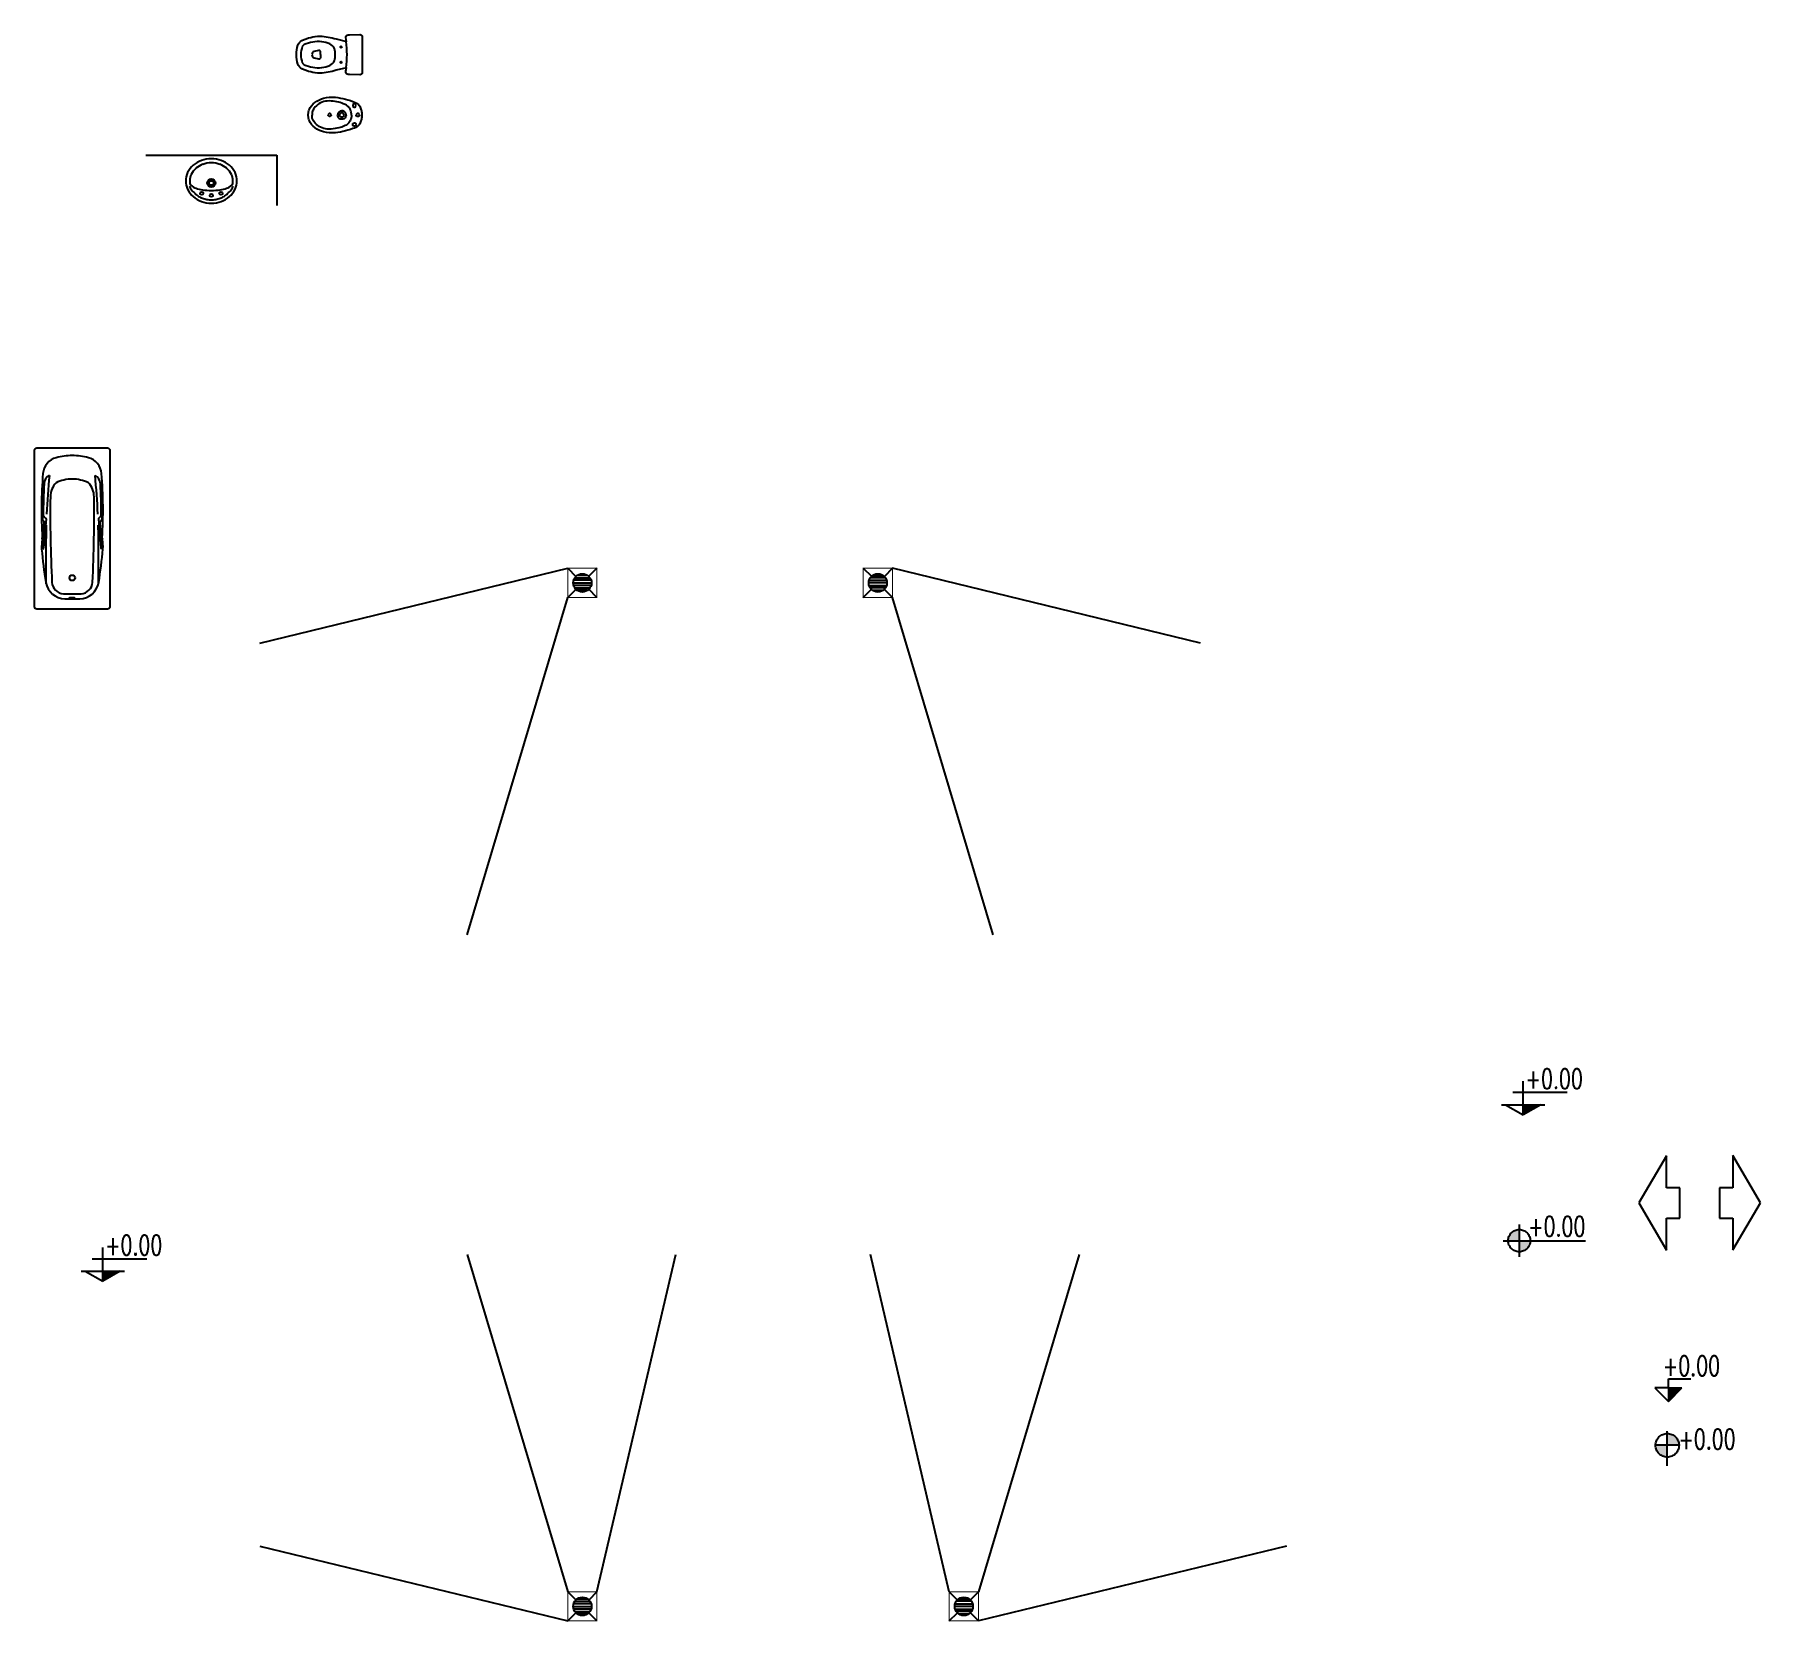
# Model space of a CAD drawing. Header units: millimetres. Extents: x 237 to 802, y 86 to 296.
# Drawn here: x 502.78 to 519.94, y 98.19 to 113.96 of the extents above; entities that cross this region are included whole.
import ezdxf

# ---------------------------------------------------------------- set-up
doc = ezdxf.new("R2010")
doc.units = ezdxf.units.MM
doc.linetypes.add('CENTER', pattern=[50.8, 31.75, -6.35, 6.35, -6.35])
for name, color, linetype in [('00-PLUVIAL', 40, 'Continuous'), ('00-PLUVIAL-DET', 41, 'Continuous'), ('02', 1, 'Continuous'), ('04', 2, 'Continuous'), ('ABAJO', 251, 'Continuous'), ('Baños', 1, 'Continuous'), ('MUROS', 6, 'Continuous'), ('texto', 1, 'Continuous'), ('vistas', 1, 'Continuous')]:
    doc.layers.add(name, color=color, linetype=linetype)
doc.styles.add('GRAL', font='romans.shx', dxfattribs={"width": 0.7})

# ---------------------------------------------------------------- blocks, each defined once
blk = doc.blocks.new('b-bañera')
at = {"color": 1}
for p, q in [((-0.26, -0.25), (-0.26, -0.7)), ((0.26, -0.25), (0.26, -0.7)), ((-0.299, -0.696), (-0.304, -0.612)), ((-0.295, -0.665), (-0.289, -0.595)), ((-0.295, -0.665), (-0.29, -0.671)), ((-0.289, -0.595), (-0.288, -0.596)), ((-0.289, -0.672), (-0.278, -0.866)), ((-0.26, -0.897), (-0.285, -0.608)), ((0.26, -0.897), (0.285, -0.608)), ((0.289, -0.672), (0.278, -0.866)), ((0.289, -0.595), (0.288, -0.596)), ((0.295, -0.665), (0.289, -0.595)), ((0.295, -0.665), (0.29, -0.671)), ((0.299, -0.696), (0.304, -0.612)), ((-0.295, -0.885), (-0.28, -0.87)), ((-0.295, -0.935), (-0.295, -0.885)), ((-0.295, -0.935), (-0.261, -0.901)), ((0.295, -0.935), (0.261, -0.901)), ((0.295, -0.885), (0.28, -0.87)), ((0.295, -0.935), (0.295, -0.885))]:
    blk.add_line(p, q, dxfattribs=at)
blk.add_lwpolyline([(0.352, -1.6), (-0.352, -1.6, -0.414214), (-0.375, -1.577), (-0.375, -0.023, -0.414214), (-0.352, 0), (0.352, 0, -0.414214), (0.375, -0.023), (0.375, -1.577, -0.414214)], format="xyb", close=True)
blk.add_lwpolyline([(-0.026, -0.108, 0.338364), (-0.025, -0.109, 0.038384), (-0.018, -0.11, 0.0164), (-0.01, -0.111, 0.011665), (0.002, -0.111, 0.011665), (0.013, -0.111, 0.0164), (0.021, -0.11, 0.038384), (0.029, -0.109, 0.338364), (0.029, -0.108, 0.338364), (0.029, -0.107, 0.038384), (0.021, -0.106, 0.0164), (0.013, -0.105, 0.011665), (0.002, -0.105, 0.011665), (-0.01, -0.105, 0.0164), (-0.018, -0.106, 0.038384), (-0.025, -0.107, 0.338364)], format="xyb", close=True, dxfattribs=at)
blk.add_circle((0, -0.31), 0.0275, dxfattribs=at)
for centre, radius, start, end in [((-0.067, -0.301), 0.2, 92.1239, 168.9839), ((-0.082, -0.272), 0.12, 92.5539, 176.467), ((0, -2.1), 1.95, 90, 92.5539), ((0, -2.1), 2, 90, 92.1239), ((0, -2.1), 2, 87.8761, 90), ((0, -2.1), 1.95, 87.4461, 90), ((0.067, -0.301), 0.2, 11.0161, 87.8761), ((0.082, -0.272), 0.12, 3.533, 87.4461), ((3.804, -0.935), 4.122, 170.6169, 175.2837), ((10.217, -0.834), 10.434, 176.8722, 179.2656), ((-10.217, -0.834), 10.434, 0.7344, 3.1278), ((-3.804, -0.935), 4.122, 4.7163, 9.3831), ((-0.205, -0.606), 0.1, 174.4587, 183.7832), ((-0.291, -0.672), 0.002, 5, 45.7989), ((-0.289, -0.598), 0.002, 12.2804, 69.2529), ((-0.384, -0.619), 0.1, 4.1251, 12.2804), ((0.384, -0.619), 0.1, 167.7196, 175.8749), ((0.289, -0.598), 0.002, 110.7471, 167.7196), ((0.291, -0.672), 0.002, 134.2011, 175), ((0.205, -0.606), 0.1, 356.2168, 5.5413), ((4.372, -0.974), 4.678, 176.7381, 184.5547), ((-0.389, -0.702), 0.09, 356.4609, 3.7832), ((4.742, -0.704), 5.002, 179.9558, 181.4637), ((8.359, -0.93), 8.578, 178.4608, 181.2396), ((-8.359, -0.93), 8.578, 358.7604, 1.5392), ((-4.742, -0.704), 5.002, 358.5363, 0.0442), ((-4.372, -0.974), 4.678, 355.4453, 3.2619), ((0.389, -0.702), 0.09, 176.2168, 183.5391), ((6.261, -0.896), 6.55, 180.2903, 183.0512), ((-0.284, -0.866), 0.006, 315, 3.2505), ((-0.266, -0.897), 0.006, 315, 5), ((6.335, -0.669), 6.595, 182.3806, 185.7358), ((-6.335, -0.669), 6.595, 354.2642, 357.6194), ((0.266, -0.897), 0.006, 175, 225), ((0.284, -0.866), 0.006, 176.7495, 225), ((-6.261, -0.896), 6.55, 356.9488, 359.7097), ((-0.02, -1.116), 0.197, 179.9258, 224.322), ((0.02, -1.116), 0.197, 315.678, 0.0742), ((-0.112, -1.33), 0.18, 184.9418, 254.479), ((-0.18, -1.239), 0.1, 182.9172, 241.9463), ((0, -0.925), 0.366, 243.8791, 270), ((0, -0.925), 0.366, 270, 296.1209), ((0.112, -1.33), 0.18, 285.521, 355.0582), ((0.18, -1.239), 0.1, 298.0537, 357.0828), ((0, -0.925), 0.6, 254.479, 270), ((0, -0.925), 0.6, 270, 285.521)]:
    blk.add_arc(centre, radius, start, end, dxfattribs=at)
blk = doc.blocks.new('b-lavatorio')
for p, q in [((-0.215, -0.161), (-0.219, -0.169)), ((-0.21, -0.152), (-0.215, -0.161)), ((-0.204, -0.143), (-0.21, -0.152)), ((-0.197, -0.133), (-0.204, -0.143)), ((-0.189, -0.123), (-0.197, -0.133)), ((-0.18, -0.113), (-0.189, -0.123)), ((-0.171, -0.104), (-0.18, -0.113)), ((-0.162, -0.095), (-0.171, -0.104)), ((-0.153, -0.086), (-0.162, -0.095)), ((-0.144, -0.079), (-0.153, -0.086)), ((-0.135, -0.072), (-0.144, -0.079)), ((-0.126, -0.066), (-0.135, -0.072)), ((-0.116, -0.061), (-0.126, -0.066)), ((-0.107, -0.056), (-0.116, -0.061)), ((-0.097, -0.052), (-0.107, -0.056)), ((-0.087, -0.048), (-0.097, -0.052)), ((-0.077, -0.045), (-0.087, -0.048)), ((-0.066, -0.042), (-0.077, -0.045)), ((-0.055, -0.039), (-0.066, -0.042)), ((-0.045, -0.037), (-0.055, -0.039)), ((-0.034, -0.035), (-0.045, -0.037)), ((-0.022, -0.034), (-0.034, -0.035)), ((-0.011, -0.033), (-0.022, -0.034)), ((0, -0.033), (-0.011, -0.033)), ((0.011, -0.033), (0, -0.033)), ((0.022, -0.034), (0.011, -0.033)), ((0.034, -0.035), (0.022, -0.034)), ((0.045, -0.037), (0.034, -0.035)), ((0.055, -0.039), (0.045, -0.037)), ((0.066, -0.042), (0.055, -0.039)), ((0.077, -0.045), (0.066, -0.042)), ((0.087, -0.048), (0.077, -0.045)), ((0.097, -0.052), (0.087, -0.048)), ((0.107, -0.056), (0.097, -0.052)), ((0.116, -0.061), (0.107, -0.056)), ((0.126, -0.066), (0.116, -0.061)), ((0.135, -0.072), (0.126, -0.066)), ((0.144, -0.079), (0.135, -0.072)), ((0.153, -0.086), (0.144, -0.079)), ((0.162, -0.095), (0.153, -0.086)), ((0.171, -0.104), (0.162, -0.095)), ((0.18, -0.113), (0.171, -0.104)), ((0.189, -0.123), (0.18, -0.113)), ((0.197, -0.133), (0.189, -0.123)), ((0.204, -0.143), (0.197, -0.133)), ((0.21, -0.152), (0.204, -0.143)), ((0.215, -0.161), (0.21, -0.152)), ((0.219, -0.169), (0.215, -0.161))]:
    blk.add_line(p, q)
blk.add_lwpolyline([(-0.255, -0.22, 0.112372), (-0.236, -0.303, 0.103199), (-0.18, -0.376, 0.092419), (-0.099, -0.423, 0.086015), (0, -0.44, 0.086015), (0.099, -0.423, 0.092419), (0.18, -0.376, 0.103199), (0.236, -0.303, 0.112372), (0.255, -0.22, 0.112372), (0.236, -0.137, 0.103199), (0.18, -0.064, 0.092419), (0.099, -0.017, 0.086015), (0, 0, 0.086015), (-0.099, -0.017, 0.092419), (-0.18, -0.064, 0.103199), (-0.236, -0.137, 0.112372)], format="xyb", close=True)
blk.add_lwpolyline([(-0.213, -0.195, 0.042403), (-0.215, -0.22, 0.112372)], format="xyb")
at = {"color": 1}
for centre, radius in [((-0.095, -0.097), 0.016), ((0, -0.2), 0.04), ((0, -0.2), 0.033), ((0, -0.077), 0.016), ((0.095, -0.097), 0.016), ((0, -0.2), 0.022)]:
    blk.add_circle(centre, radius, dxfattribs=at)
for centre, radius, start, end in [((-0.097, -0.302), 0.164, 109.3418, 130.2787), ((-0.039, -0.468), 0.34, 98.2725, 109.3418), ((0, -0.733), 0.607, 90, 98.2725), ((0, -0.733), 0.607, 81.7275, 90), ((0.039, -0.468), 0.34, 70.6582, 81.7275), ((0.097, -0.302), 0.164, 49.7213, 70.6582), ((-0.064, -0.22), 0.151, 180, 205.6462), ((-0.183, -0.2), 0.0303, 130.2787, 171.1641), ((-0.033, -0.205), 0.185, 205.6462, 229.2142), ((0.033, -0.205), 0.185, 310.7858, 334.3538), ((0.064, -0.22), 0.151, 334.3538, 360), ((0.183, -0.2), 0.0303, 8.8359, 49.7213), ((0.064, -0.22), 0.151, 360, 9.7122), ((-0.013, -0.182), 0.216, 229.2142, 250.3351), ((0, -0.145), 0.255, 250.3351, 270), ((0, -0.145), 0.255, 270, 289.6649), ((0.013, -0.182), 0.216, 289.6649, 310.7858)]:
    blk.add_arc(centre, radius, start, end)
blk = doc.blocks.new('b-inodoro')
at = {"color": 1}
for q in [(-0.036, -0.415), (0.036, -0.415)]:
    blk.add_line((0, -0.414), q, dxfattribs=at)
blk.add_lwpolyline([(-0.172, -0.164, -0.38877), (-0.197, -0.141, -0.019887), (-0.198, -0.126), (-0.2, -0.025), (-0.2, -0.02, -0.414214), (-0.18, 0), (0.18, 0, -0.414214), (0.2, -0.02), (0.2, -0.025), (0.198, -0.126, -0.019887), (0.197, -0.141, -0.38877), (0.172, -0.164), (0.17, -0.164, 0.009225), (0.131, -0.158), (0.155, -0.26, -0.058031), (0.185, -0.42, -0.099768), (0.141, -0.6, -0.155256), (0.095, -0.64, -0.093906), (0, -0.654, -0.093906), (-0.095, -0.64, -0.155256), (-0.141, -0.6, -0.099768), (-0.185, -0.42, -0.058031), (-0.156, -0.26), (-0.131, -0.158)], format="xyb", close=True)
for centre in [(-0.077, -0.21), (0.076, -0.21)]:
    blk.add_circle(centre, 0.0075, dxfattribs=at)
blk.add_arc((0, -1.228), 1.077, 83.0332, 96.9668)
for centre, radius, start, end in [((0.165, -0.44), 0.296, 156.8405, 172.9203), ((-0.034, -0.349), 0.0772, 108.7508, 160.6658), ((-0.01, -0.438), 0.169, 86.6758, 106.6602), ((0.01, -0.438), 0.169, 73.3398, 93.3242), ((0.034, -0.349), 0.0772, 19.3342, 71.2492), ((-0.165, -0.44), 0.296, 7.0797, 23.1595), ((0.223, -0.434), 0.353, 174.9532, 203.9732), ((-0.036, -0.42), 0.00506, 91.9734, 179.8282), ((0.152, -0.421), 0.193, 179.8282, 196.8593), ((0, -0.465), 0.0349, 200.5908, 269.6445), ((0, -0.465), 0.0349, 270.3555, 339.4092), ((-0.152, -0.421), 0.193, 343.1407, 0.1718), ((0.036, -0.42), 0.00506, 0.1718, 88.0266), ((-0.223, -0.434), 0.353, 336.0268, 5.0468), ((-0.07, -0.565), 0.0324, 203.9732, 250.1669), ((0.007, -0.353), 0.258, 250.1669, 268.5519), ((-0.007, -0.353), 0.258, 271.4481, 289.8331), ((0.07, -0.565), 0.0324, 289.8331, 336.0268)]:
    blk.add_arc(centre, radius, start, end, dxfattribs=at)
blk = doc.blocks.new('b-bidet')
for p, q in [((-0.104, -0.169), (-0.113, -0.188)), ((-0.099, -0.158), (-0.104, -0.169)), ((-0.093, -0.15), (-0.099, -0.158)), ((-0.085, -0.141), (-0.093, -0.15)), ((-0.076, -0.133), (-0.085, -0.141)), ((-0.067, -0.126), (-0.076, -0.133)), ((-0.059, -0.121), (-0.067, -0.126)), ((-0.051, -0.116), (-0.059, -0.121)), ((-0.039, -0.112), (-0.051, -0.116)), ((-0.032, -0.11), (-0.039, -0.112)), ((-0.023, -0.109), (-0.032, -0.11)), ((-0.017, -0.108), (-0.023, -0.109)), ((-0.008, -0.107), (-0.017, -0.108)), ((0, -0.107), (-0.008, -0.107)), ((0, -0.107), (0.008, -0.107)), ((0.008, -0.107), (0.017, -0.108)), ((0.017, -0.108), (0.023, -0.109)), ((0.023, -0.109), (0.032, -0.11)), ((0.032, -0.11), (0.039, -0.112)), ((0.039, -0.112), (0.051, -0.116)), ((0.051, -0.116), (0.059, -0.121)), ((0.059, -0.121), (0.067, -0.126)), ((0.067, -0.126), (0.076, -0.133)), ((0.076, -0.133), (0.085, -0.141)), ((0.085, -0.141), (0.093, -0.15)), ((0.093, -0.15), (0.099, -0.158)), ((0.099, -0.158), (0.104, -0.169)), ((0.104, -0.169), (0.113, -0.188)), ((-0.139, -0.308), (-0.14, -0.33)), ((-0.14, -0.33), (-0.139, -0.347)), ((-0.137, -0.288), (-0.139, -0.308)), ((-0.135, -0.269), (-0.137, -0.288)), ((-0.131, -0.251), (-0.135, -0.269)), ((-0.127, -0.233), (-0.131, -0.251)), ((-0.124, -0.218), (-0.127, -0.233)), ((-0.119, -0.202), (-0.124, -0.218)), ((-0.113, -0.188), (-0.119, -0.202)), ((0.113, -0.188), (0.119, -0.202)), ((0.119, -0.202), (0.124, -0.218)), ((0.124, -0.218), (0.127, -0.233)), ((0.127, -0.233), (0.131, -0.251)), ((0.131, -0.251), (0.135, -0.269)), ((0.135, -0.269), (0.137, -0.288)), ((0.137, -0.288), (0.139, -0.308)), ((0.139, -0.308), (0.14, -0.33)), ((0.14, -0.33), (0.139, -0.347)), ((-0.139, -0.347), (-0.137, -0.364)), ((-0.137, -0.364), (-0.133, -0.381)), ((-0.133, -0.381), (-0.128, -0.398)), ((-0.128, -0.398), (-0.121, -0.415)), ((-0.121, -0.415), (-0.113, -0.43)), ((-0.113, -0.43), (-0.104, -0.442)), ((-0.104, -0.442), (-0.093, -0.456)), ((-0.093, -0.456), (-0.081, -0.468)), ((-0.081, -0.468), (-0.069, -0.478)), ((-0.069, -0.478), (-0.059, -0.484)), ((-0.059, -0.484), (-0.05, -0.489)), ((-0.05, -0.489), (-0.039, -0.493)), ((-0.039, -0.493), (-0.03, -0.496)), ((-0.03, -0.496), (-0.016, -0.498)), ((-0.016, -0.498), (-0.007, -0.499)), ((-0.007, -0.499), (0, -0.499)), ((0.007, -0.499), (0, -0.499)), ((0.016, -0.498), (0.007, -0.499)), ((0.03, -0.496), (0.016, -0.498)), ((0.039, -0.493), (0.03, -0.496)), ((0.05, -0.489), (0.039, -0.493)), ((0.059, -0.484), (0.05, -0.489)), ((0.069, -0.478), (0.059, -0.484)), ((0.081, -0.468), (0.069, -0.478)), ((0.093, -0.456), (0.081, -0.468)), ((0.104, -0.442), (0.093, -0.456)), ((0.113, -0.43), (0.104, -0.442)), ((0.121, -0.415), (0.113, -0.43)), ((0.128, -0.398), (0.121, -0.415)), ((0.133, -0.381), (0.128, -0.398)), ((0.137, -0.364), (0.133, -0.381)), ((0.139, -0.347), (0.137, -0.364))]:
    blk.add_line(p, q)
at = {"color": 1}
for p, q in [((-0.111, -0.073), (-0.112, -0.078)), ((-0.112, -0.078), (-0.111, -0.083)), ((-0.109, -0.068), (-0.111, -0.073)), ((-0.111, -0.083), (-0.109, -0.088)), ((-0.105, -0.065), (-0.109, -0.068)), ((-0.109, -0.088), (-0.105, -0.092)), ((-0.101, -0.062), (-0.105, -0.065)), ((-0.105, -0.092), (-0.101, -0.094)), ((-0.101, -0.094), (-0.095, -0.095)), ((-0.095, -0.061), (-0.101, -0.062)), ((-0.09, -0.062), (-0.095, -0.061)), ((-0.095, -0.095), (-0.09, -0.094)), ((-0.085, -0.065), (-0.09, -0.062)), ((-0.09, -0.094), (-0.085, -0.092)), ((-0.082, -0.068), (-0.085, -0.065)), ((-0.085, -0.092), (-0.082, -0.088)), ((-0.079, -0.073), (-0.082, -0.068)), ((-0.082, -0.088), (-0.079, -0.083)), ((-0.079, -0.078), (-0.079, -0.073)), ((-0.079, -0.083), (-0.079, -0.078)), ((-0.027, -0.17), (-0.036, -0.18)), ((-0.015, -0.164), (-0.027, -0.17)), ((-0.013, -0.034), (-0.016, -0.039)), ((-0.016, -0.039), (-0.016, -0.044)), ((-0.016, -0.044), (-0.016, -0.049)), ((-0.016, -0.049), (-0.013, -0.053)), ((0, -0.161), (-0.015, -0.164)), ((-0.01, -0.03), (-0.013, -0.034)), ((-0.013, -0.053), (-0.01, -0.057)), ((-0.005, -0.028), (-0.01, -0.03)), ((-0.01, -0.057), (-0.005, -0.059)), ((0, -0.027), (-0.005, -0.028)), ((-0.005, -0.059), (0, -0.06)), ((0, -0.027), (0.005, -0.028)), ((0.005, -0.059), (0, -0.06)), ((0, -0.161), (0.015, -0.164)), ((0.005, -0.028), (0.01, -0.03)), ((0.01, -0.057), (0.005, -0.059)), ((0.01, -0.03), (0.013, -0.034)), ((0.013, -0.053), (0.01, -0.057)), ((0.013, -0.034), (0.016, -0.039)), ((0.016, -0.049), (0.013, -0.053)), ((0.015, -0.164), (0.027, -0.17)), ((0.016, -0.039), (0.016, -0.044)), ((0.016, -0.044), (0.016, -0.049)), ((0.027, -0.17), (0.036, -0.18)), ((0.079, -0.073), (0.082, -0.068)), ((0.079, -0.078), (0.079, -0.073)), ((0.079, -0.083), (0.079, -0.078)), ((0.082, -0.088), (0.079, -0.083)), ((0.082, -0.068), (0.085, -0.065)), ((0.085, -0.092), (0.082, -0.088)), ((0.085, -0.065), (0.09, -0.062)), ((0.09, -0.094), (0.085, -0.092)), ((0.09, -0.062), (0.095, -0.061)), ((0.095, -0.095), (0.09, -0.094)), ((0.095, -0.061), (0.1, -0.062)), ((0.1, -0.094), (0.095, -0.095)), ((0.1, -0.062), (0.105, -0.065)), ((0.105, -0.092), (0.1, -0.094)), ((0.105, -0.065), (0.109, -0.068)), ((0.109, -0.088), (0.105, -0.092)), ((0.109, -0.068), (0.111, -0.073)), ((0.111, -0.083), (0.109, -0.088)), ((0.111, -0.073), (0.112, -0.078)), ((0.112, -0.078), (0.111, -0.083)), ((-0.041, -0.192), (-0.042, -0.205)), ((-0.042, -0.205), (-0.04, -0.218)), ((-0.036, -0.18), (-0.041, -0.192)), ((-0.04, -0.218), (-0.033, -0.23)), ((-0.033, -0.23), (-0.023, -0.239)), ((-0.023, -0.239), (-0.011, -0.244)), ((-0.021, -0.197), (-0.022, -0.204)), ((-0.022, -0.204), (-0.021, -0.211)), ((-0.018, -0.191), (-0.021, -0.197)), ((-0.021, -0.211), (-0.017, -0.217)), ((-0.013, -0.186), (-0.018, -0.191)), ((-0.017, -0.217), (-0.012, -0.222)), ((-0.012, -0.315), (-0.014, -0.319)), ((-0.014, -0.319), (-0.014, -0.323)), ((-0.014, -0.323), (-0.014, -0.328)), ((-0.014, -0.328), (-0.012, -0.332)), ((-0.007, -0.183), (-0.013, -0.186)), ((-0.012, -0.222), (-0.006, -0.225)), ((-0.008, -0.312), (-0.012, -0.315)), ((-0.012, -0.332), (-0.009, -0.335)), ((-0.011, -0.244), (0, -0.246)), ((-0.009, -0.335), (-0.005, -0.337)), ((-0.004, -0.31), (-0.008, -0.312)), ((0, -0.181), (-0.007, -0.183)), ((-0.006, -0.225), (0, -0.225)), ((-0.005, -0.337), (0, -0.338)), ((0, -0.309), (-0.004, -0.31)), ((0, -0.181), (0.007, -0.183)), ((0.006, -0.225), (0, -0.225)), ((0.011, -0.244), (0, -0.246)), ((0, -0.309), (0.004, -0.31)), ((0.005, -0.337), (0, -0.338)), ((0.004, -0.31), (0.008, -0.312)), ((0.009, -0.335), (0.005, -0.337)), ((0.012, -0.222), (0.006, -0.225)), ((0.007, -0.183), (0.013, -0.186)), ((0.008, -0.312), (0.012, -0.315)), ((0.012, -0.332), (0.009, -0.335)), ((0.023, -0.239), (0.011, -0.244)), ((0.017, -0.217), (0.012, -0.222)), ((0.012, -0.315), (0.014, -0.319)), ((0.014, -0.328), (0.012, -0.332)), ((0.013, -0.186), (0.018, -0.191)), ((0.014, -0.319), (0.014, -0.323)), ((0.014, -0.323), (0.014, -0.328)), ((0.021, -0.211), (0.017, -0.217)), ((0.018, -0.191), (0.021, -0.197)), ((0.021, -0.197), (0.022, -0.204)), ((0.022, -0.204), (0.021, -0.211)), ((0.033, -0.23), (0.023, -0.239)), ((0.04, -0.218), (0.033, -0.23)), ((0.036, -0.18), (0.041, -0.192)), ((0.042, -0.205), (0.04, -0.218)), ((0.041, -0.192), (0.042, -0.205))]:
    blk.add_line(p, q, dxfattribs=at)
blk.add_lwpolyline([(0, -0.004), (0.005, -0.004), (0.014, -0.004), (0.022, -0.005), (0.031, -0.006), (0.041, -0.008), (0.05, -0.01), (0.059, -0.013), (0.068, -0.016), (0.078, -0.02), (0.088, -0.025), (0.096, -0.031), (0.105, -0.038), (0.113, -0.046), (0.118, -0.054), (0.123, -0.065), (0.129, -0.078), (0.135, -0.093), (0.143, -0.118), (0.15, -0.142), (0.158, -0.167), (0.164, -0.193), (0.169, -0.216), (0.173, -0.241), (0.176, -0.265), (0.177, -0.284), (0.177, -0.298), (0.177, -0.311), (0.177, -0.327), (0.174, -0.355), (0.168, -0.384), (0.161, -0.405), (0.152, -0.426), (0.139, -0.45), (0.124, -0.472), (0.11, -0.488), (0.093, -0.504), (0.075, -0.516), (0.057, -0.525), (0.044, -0.53), (0.032, -0.533), (0.021, -0.535), (0.008, -0.537), (0, -0.537), (-0.008, -0.537), (-0.021, -0.535), (-0.032, -0.533), (-0.044, -0.53), (-0.057, -0.525), (-0.075, -0.516), (-0.093, -0.504), (-0.11, -0.488), (-0.124, -0.472), (-0.139, -0.45), (-0.152, -0.426), (-0.161, -0.405), (-0.168, -0.384), (-0.174, -0.355), (-0.177, -0.327), (-0.177, -0.311), (-0.177, -0.298), (-0.177, -0.284), (-0.176, -0.265), (-0.173, -0.241), (-0.169, -0.216), (-0.164, -0.193), (-0.158, -0.167), (-0.15, -0.142), (-0.143, -0.118), (-0.135, -0.093), (-0.129, -0.078), (-0.123, -0.065), (-0.118, -0.054), (-0.113, -0.046), (-0.105, -0.038), (-0.096, -0.031), (-0.088, -0.025), (-0.078, -0.02), (-0.068, -0.016), (-0.059, -0.013), (-0.05, -0.01), (-0.041, -0.008), (-0.031, -0.006), (-0.022, -0.005), (-0.014, -0.004), (-0.005, -0.004)], close=True)

msp = doc.modelspace()

# ---------------------------------------------------------------- hatches: boundary and pattern name
at = {"layer": '02'}
h = msp.add_hatch(dxfattribs=at)
h.set_pattern_fill('ANSI31', color=1, scale=0.00448, style=0)
h.set_pattern_definition([(45, (425.790255, -5.210286), (-0.0100578869, 0.0100578869), [])])
h.paths.add_polyline_path([(519.1596, 100.508), (519.0252, 100.508), (519.0252, 100.3736)])
h = msp.add_hatch(dxfattribs=at)
h.set_pattern_fill('ANSI31', color=1, scale=0.0896, style=0)
h.set_pattern_definition([(45, (425.79025, -5.2103), (-0.20115774, 0.20115774), [])])
h.paths.add_polyline_path([(519.1596, 100.508), (519.0252, 100.508), (519.0252, 100.3736)])
at = {"layer": '04'}
h = msp.add_hatch(dxfattribs=at)
h.set_pattern_fill('ANSI36', color=1, scale=0.0004, style=0)
h.set_pattern_definition([(45, (-165.9078859, -363.6080958), (0.000673519209, 0.0024695704333), [0.003175, -0.000635, 0, -0.000635])])
h.paths.add_polyline_path([(517.7566, 103.3212), (517.5819, 103.3212), (517.5819, 103.2229)])
at = {"layer": '04', "linetype": 'CENTER'}
h = msp.add_hatch(dxfattribs=at)
h.set_pattern_fill('ANSI36', color=1, scale=0.000448, style=0)
h.set_pattern_definition([(45, (-166.156689, -363.9092248), (0.0007543415142, 0.0027659188853), [0.003556, -0.0007112, 0, -0.0007112])])
h.paths.add_polyline_path([(517.4321, 101.971), (517.5424, 101.971), (517.5424, 102.0814, 0.4142136)])
h.paths.add_polyline_path([(517.6528, 101.971), (517.5424, 101.971), (517.5424, 101.8607, 0.4142136)])
at = {"layer": '04'}
h = msp.add_hatch(dxfattribs=at)
h.set_pattern_fill('ANSI36', color=1, scale=0.0004, style=0)
h.set_pattern_definition([(45, (-180.028304, -365.2619032), (0.000673519209, 0.0024695704333), [0.003175, -0.000635, 0, -0.000635])])
h.paths.add_polyline_path([(503.6362, 101.6674), (503.4615, 101.6674), (503.4615, 101.5691)])
at = {"layer": '04', "linetype": 'CENTER'}
h = msp.add_hatch(dxfattribs=at)
h.set_pattern_fill('ANSI36', color=1, scale=0.000448, style=0)
h.set_pattern_definition([(45, (476.571289, 42.398362), (0.000754341514, 0.002765918885), [0.003556, -0.0007112, 0, -0.0007112])])
h.paths.add_polyline_path([(519.0103, 100.0547), (519.0103, 99.9378), (519.1311, 99.9378, 0.4240239)])
h.paths.add_polyline_path([(519.0103, 99.9378), (518.8973, 99.9378, 0.4044708), (519.0103, 99.821)])

# ---------------------------------------------------------------- linework, layer by layer
at = {"layer": '00-PLUVIAL', "color": 9, "const_width": 0.01}
for points in [[(508.3748, 108.6521), (508.3748, 108.3627), (508.0854, 108.3627), (508.0854, 108.6521)], [(511.022, 108.6521), (511.022, 108.3627), (511.3114, 108.3627), (511.3114, 108.6521)], [(508.3748, 98.1925), (508.3748, 98.4819), (508.0854, 98.4819), (508.0854, 98.1925)], [(511.877, 98.1925), (511.877, 98.4819), (512.1664, 98.4819), (512.1664, 98.1925)]]:
    msp.add_lwpolyline(points, close=True, dxfattribs=at)
at = {"layer": '00-PLUVIAL-DET', "color": 9}
for p, q in [((508.0854, 108.6521), (508.1649, 108.5712)), ((508.3748, 108.6521), (508.2944, 108.5728)), ((511.022, 108.6521), (511.1024, 108.5728)), ((511.3114, 108.6521), (511.2319, 108.5712)), ((508.0854, 108.3627), (508.1633, 108.4413)), ((508.1394, 108.5078), (508.3207, 108.5078)), ((508.3174, 108.4823), (508.1418, 108.4823)), ((508.3166, 108.5333), (508.1435, 108.5333)), ((508.155, 108.558), (508.3051, 108.558)), ((508.1559, 108.4567), (508.3026, 108.4567)), ((508.282, 108.4361), (508.174, 108.4361)), ((508.282, 108.5819), (508.1781, 108.5819)), ((508.3748, 108.3627), (508.2926, 108.4438)), ((511.022, 108.3627), (511.1042, 108.4438)), ((511.2574, 108.5078), (511.0761, 108.5078)), ((511.0794, 108.4823), (511.255, 108.4823)), ((511.0802, 108.5333), (511.2533, 108.5333)), ((511.2418, 108.558), (511.0917, 108.558)), ((511.2409, 108.4567), (511.0942, 108.4567)), ((511.1148, 108.5819), (511.2187, 108.5819)), ((511.1148, 108.4361), (511.2228, 108.4361)), ((511.3114, 108.3627), (511.2335, 108.4413)), ((508.0854, 98.4819), (508.1633, 98.4034)), ((508.3748, 98.4819), (508.2926, 98.4008)), ((511.877, 98.4819), (511.9592, 98.4008)), ((512.1664, 98.4819), (512.0884, 98.4034)), ((508.1394, 98.3369), (508.3207, 98.3369)), ((508.3174, 98.3624), (508.1418, 98.3624)), ((508.3166, 98.3113), (508.1435, 98.3113)), ((508.1559, 98.3879), (508.3026, 98.3879)), ((508.282, 98.4085), (508.174, 98.4085)), ((512.1124, 98.3369), (511.931, 98.3369)), ((511.9343, 98.3624), (512.1099, 98.3624)), ((511.9351, 98.3113), (512.1083, 98.3113)), ((512.0959, 98.3879), (511.9492, 98.3879)), ((511.9698, 98.4085), (512.0778, 98.4085)), ((508.0854, 98.1925), (508.1649, 98.2734)), ((508.155, 98.2866), (508.3051, 98.2866)), ((508.282, 98.2627), (508.1781, 98.2627)), ((508.3748, 98.1925), (508.2944, 98.2718)), ((511.877, 98.1925), (511.9574, 98.2718)), ((512.0967, 98.2866), (511.9467, 98.2866)), ((511.9698, 98.2627), (512.0736, 98.2627)), ((512.1664, 98.1925), (512.0868, 98.2734))]:
    msp.add_line(p, q, dxfattribs=at)
for centre in [(508.2301, 108.5074), (511.1667, 108.5074), (508.2301, 98.3372), (512.0217, 98.3372)]:
    msp.add_circle(centre, 0.0909, dxfattribs=at)
at = {"layer": '02', "color": 1}
for p, q in [((517.5819, 103.2229), (517.5819, 103.5567)), ((517.3666, 103.3212), (517.7973, 103.3212)), ((517.4072, 103.3212), (517.5819, 103.2229)), ((517.7566, 103.3212), (517.5819, 103.2229)), ((503.4615, 101.5691), (503.4615, 101.9029)), ((503.2461, 101.6674), (503.6769, 101.6674)), ((503.2868, 101.6674), (503.4615, 101.5691)), ((503.6362, 101.6674), (503.4615, 101.5691)), ((519.0252, 100.5976), (519.2492, 100.5976)), ((519.0252, 100.508), (519.0252, 100.5976)), ((518.8908, 100.508), (519.0252, 100.3736)), ((519.0252, 100.508), (518.8908, 100.508)), ((519.0252, 100.3736), (519.1596, 100.508)), ((519.0252, 100.508), (519.0252, 100.3736)), ((519.0252, 100.508), (519.1596, 100.508))]:
    msp.add_line(p, q, dxfattribs=at)
at = {"layer": '04', "color": 1, "linetype": 'CENTER'}
for p, q in [((517.5424, 102.1314), (517.5424, 101.8107)), ((517.3821, 101.971), (518.2025, 101.971)), ((519.0103, 100.078), (519.0103, 99.7353)), ((519.1351, 99.9378), (518.8932, 99.9378))]:
    msp.add_line(p, q, dxfattribs=at)
for centre, radius in [((517.5424, 101.971), 0.1104), ((519.0142, 99.9378), 0.1169)]:
    msp.add_circle(centre, radius, dxfattribs=at)
at = {"layer": 'ABAJO', "color": 9}
for p, q in [((505.0226, 107.9076), (508.0854, 108.6521)), ((514.3742, 107.9076), (511.3114, 108.6521)), ((507.0842, 105.0101), (508.0854, 108.3627)), ((512.3126, 105.0101), (511.3114, 108.3627)), ((507.0842, 101.8345), (508.0854, 98.4819)), ((508.3748, 98.4819), (509.1588, 101.8345)), ((511.877, 98.4819), (511.093, 101.8345)), ((513.1675, 101.8345), (512.1664, 98.4819)), ((505.0226, 98.937), (508.0854, 98.1925)), ((515.2292, 98.937), (512.1664, 98.1925))]:
    msp.add_line(p, q, dxfattribs=at)
at = {"layer": 'Baños'}
for p, q in [((503.8915, 112.7559), (505.1915, 112.7559)), ((505.1915, 112.7559), (505.1915, 112.2559))]:
    msp.add_line(p, q, dxfattribs=at)
at = {"layer": 'MUROS', "color": 1}
for p, q in [((519.0054, 102.8141), (518.732, 102.3466)), ((519.0054, 102.4967), (519.0054, 102.8141)), ((519.9405, 102.3466), (519.6671, 102.8167)), ((519.6671, 102.8167), (519.6671, 102.4967)), ((519.1386, 102.4967), (519.0054, 102.4967)), ((519.1386, 102.1964), (519.1386, 102.4967)), ((519.534, 102.4967), (519.534, 102.1964)), ((519.6671, 102.4967), (519.534, 102.4967)), ((518.732, 102.3466), (519.0054, 101.8764)), ((519.6671, 101.879), (519.9405, 102.3466)), ((519.0054, 102.1964), (519.1386, 102.1964)), ((519.0054, 101.8764), (519.0054, 102.1964)), ((519.534, 102.1964), (519.6671, 102.1964)), ((519.6671, 102.1964), (519.6671, 101.879))]:
    msp.add_line(p, q, dxfattribs=at)
at = {"layer": 'vistas'}
for p, q in [((517.4786, 103.4452), (518.0202, 103.4452)), ((503.3582, 101.7914), (503.8998, 101.7914))]:
    msp.add_line(p, q, dxfattribs=at)

# ---------------------------------------------------------------- block references
at = {"layer": 'Baños'}
for name, p, rotation in [('b-inodoro', (506.0415, 113.7559), 270), ('b-bidet', (506.0415, 113.1559), 270), ('b-lavatorio', (504.5415, 112.2809), 180), ('b-bañera', (503.159, 108.2476), 180)]:
    msp.add_blockref(name, p, dxfattribs=dict(at, rotation=rotation))

# ---------------------------------------------------------------- texts
at = {"layer": 'texto', "style": 'GRAL', "width": 0.7}
for p in [(517.6045, 103.4817), (517.6299, 102.0147), (503.4841, 101.8279), (518.9689, 100.6286), (519.1234, 99.9001)]:
    msp.add_text('+0.00', height=0.198, dxfattribs=at).set_placement(p)

doc.saveas('drawing.dxf')
